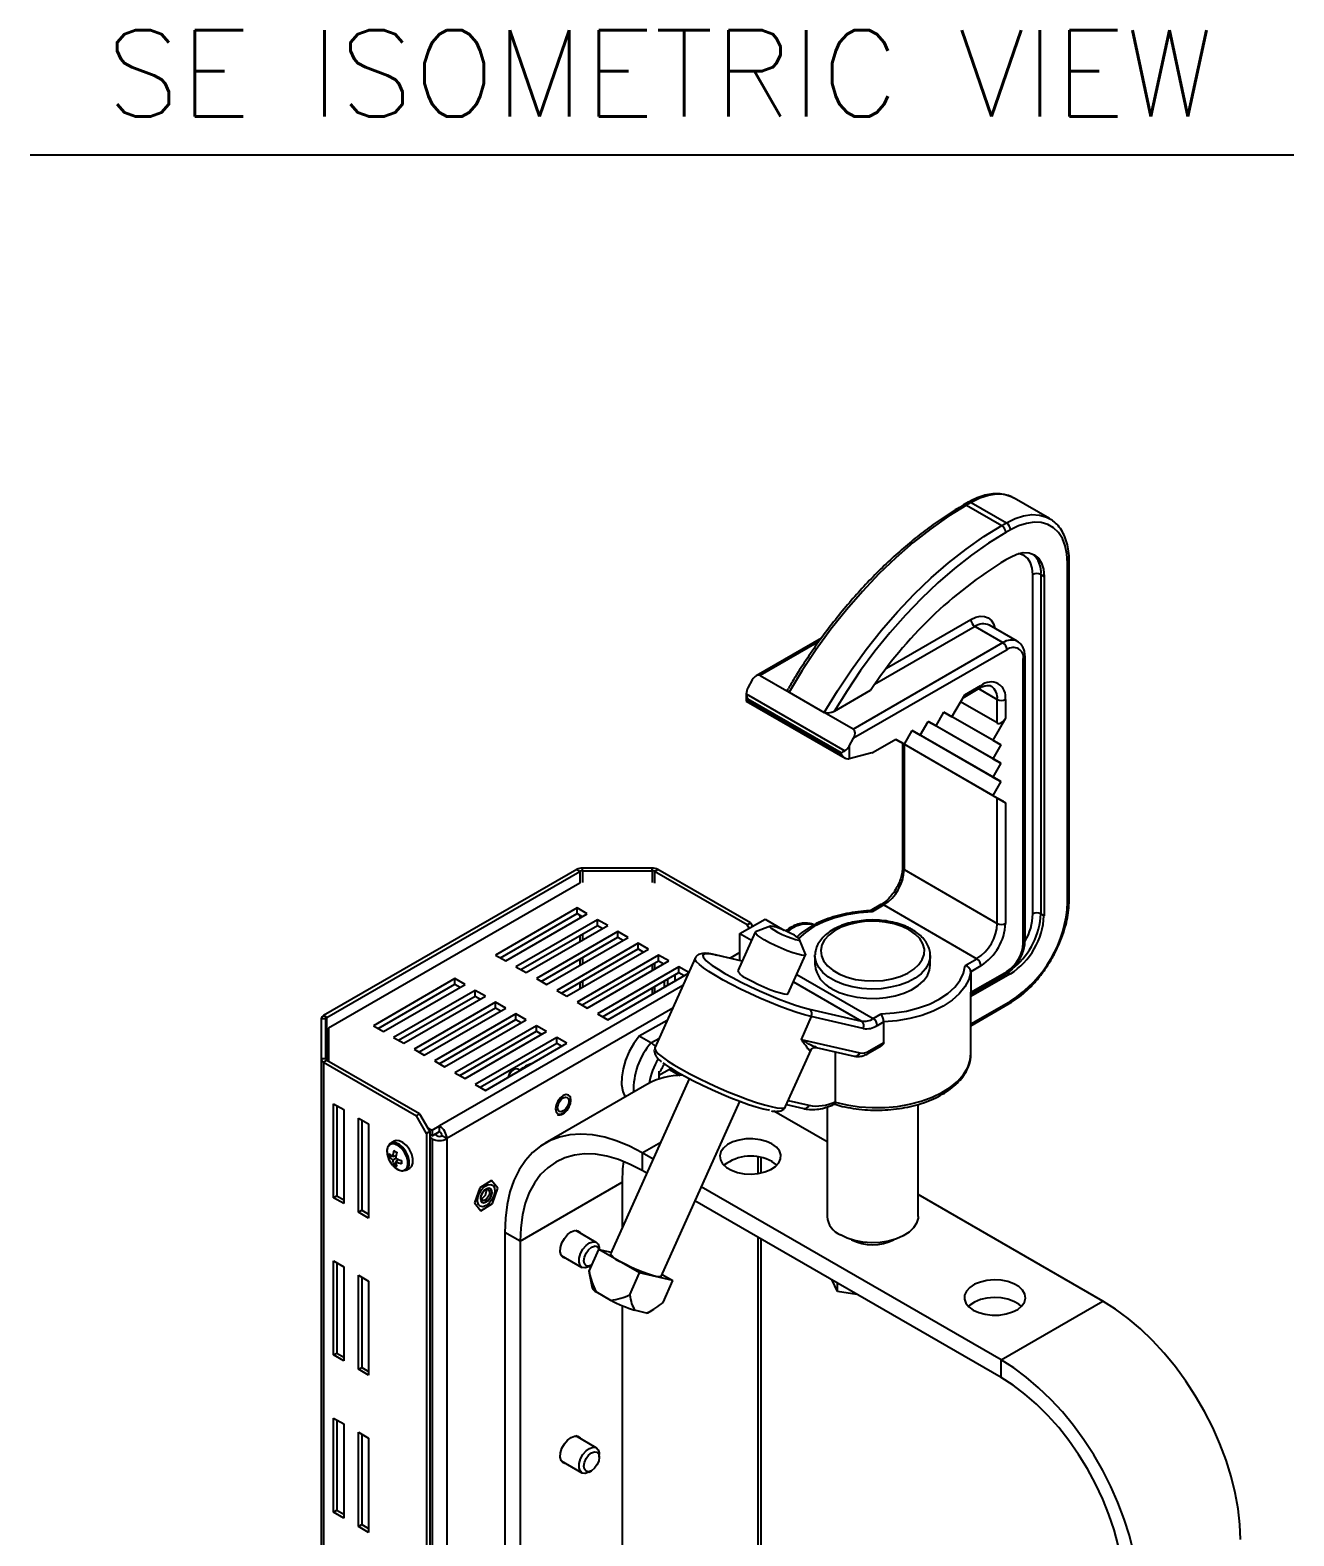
# Model space of a CAD drawing. Extents: x 7 to 135, y 3 to 97.
# Drawn here: x 91.17 to 102.13, y 82.72 to 95.78 of the extents above; entities that cross this region are included whole.
import ezdxf
from ezdxf.enums import TextEntityAlignment as Align

# ---------------------------------------------------------------- set-up
doc = ezdxf.new("R2010")
doc.units = 0
doc.header["$MEASUREMENT"] = 0
doc.layers.add('OBJECT', color=7, linetype='CONTINUOUS')
doc.styles.get("Standard").update_dxf_attribs({"font": 'SIMPLEX'})

msp = doc.modelspace()

# ---------------------------------------------------------------- linework, layer by layer
at = {"layer": 'OBJECT', "color": 1}
msp.add_line((91.171, 94.7), (102.133, 94.7), dxfattribs=at)
at = {"layer": 'OBJECT'}
for p, q in [((100.014, 91.543), (99.708, 91.72)), ((99.308, 91.685), (99.268, 91.662)), ((99.333, 91.682), (99.293, 91.659)), ((99.293, 91.659), (99.599, 91.483)), ((99.333, 91.682), (99.639, 91.506)), ((99.599, 91.483), (99.639, 91.506)), ((99.674, 91.445), (99.634, 91.422)), ((99.634, 91.187), (99.674, 91.21)), ((99.868, 88.113), (99.868, 91.057)), ((99.939, 91.057), (99.966, 91.041)), ((99.939, 91.057), (99.939, 88.113)), ((100.169, 88.215), (100.169, 91.159)), ((100.184, 88.236), (100.184, 91.179)), ((99.966, 91.041), (99.966, 88.098)), ((98.6, 90.246), (99.331, 90.668)), ((99.367, 90.607), (98.495, 90.103)), ((99.367, 90.607), (99.609, 90.467)), ((99.734, 90.479), (99.492, 90.619)), ((98.035, 90.507), (97.469, 90.18)), ((98.014, 90.478), (97.503, 90.183)), ((98.311, 89.717), (99.609, 90.467)), ((99.645, 90.405), (98.313, 89.637)), ((99.786, 87.86), (99.786, 90.324)), ((99.801, 87.881), (99.801, 90.344)), ((97.435, 90.144), (97.397, 90.076)), ((97.503, 90.183), (97.754, 90.038)), ((97.383, 90.025), (97.383, 89.96)), ((97.383, 90.023), (98.239, 89.529)), ((97.754, 90.038), (98.06, 89.862)), ((98.459, 90.052), (98.146, 89.871)), ((99.167, 89.824), (99.278, 90.015)), ((99.263, 89.989), (99.409, 90.074)), ((99.278, 90.015), (99.419, 90.096)), ((99.398, 90.068), (99.56, 89.974)), ((97.383, 89.96), (98.24, 89.465)), ((98.205, 89.51), (97.397, 89.976)), ((97.397, 89.976), (97.397, 89.969)), ((97.397, 89.969), (98.205, 89.503)), ((99.56, 89.77), (99.242, 89.953)), ((99.56, 89.77), (99.56, 89.974)), ((99.631, 89.974), (99.631, 89.811)), ((98.311, 89.717), (98.06, 89.862)), ((98.892, 89.665), (98.96, 89.784)), ((98.96, 89.784), (99.029, 89.744)), ((99.029, 89.744), (98.96, 89.784)), ((99.521, 89.46), (98.96, 89.784)), ((99.59, 89.421), (98.96, 89.784)), ((99.029, 89.744), (99.098, 89.864)), ((99.098, 89.864), (99.167, 89.824)), ((99.167, 89.824), (99.098, 89.864)), ((99.521, 89.62), (99.098, 89.863)), ((99.59, 89.58), (99.098, 89.863)), ((99.631, 89.811), (99.521, 89.62)), ((98.276, 89.569), (98.313, 89.637)), ((98.679, 89.628), (98.483, 89.515)), ((98.679, 89.628), (98.754, 89.585)), ((98.754, 89.585), (98.679, 89.628)), ((99.521, 89.142), (98.679, 89.628)), ((98.738, 89.594), (98.679, 89.628)), ((98.754, 89.585), (98.823, 89.704)), ((98.823, 89.704), (98.892, 89.665)), ((98.892, 89.665), (98.823, 89.704)), ((99.521, 89.301), (98.823, 89.704)), ((99.59, 89.261), (98.823, 89.704)), ((99.521, 89.62), (99.59, 89.58)), ((98.205, 89.503), (98.205, 89.51)), ((98.276, 89.569), (98.276, 89.46)), ((98.473, 89.511), (98.276, 89.46)), ((98.738, 89.594), (98.738, 88.518)), ((99.56, 89.119), (98.753, 89.585)), ((98.753, 89.585), (98.753, 88.498)), ((99.59, 89.58), (99.521, 89.46)), ((99.521, 89.46), (99.59, 89.421)), ((99.59, 89.421), (99.521, 89.301)), ((99.521, 89.301), (99.59, 89.261)), ((99.59, 89.261), (99.521, 89.142)), ((99.521, 89.142), (99.631, 89.078)), ((99.56, 88.031), (99.56, 89.119)), ((99.631, 89.078), (99.631, 88.031)), ((95.912, 88.5), (93.716, 87.232)), ((93.744, 87.216), (95.94, 88.483)), ((95.94, 88.483), (95.912, 88.5)), ((95.94, 88.483), (95.94, 88.381)), ((95.961, 88.488), (95.961, 88.511)), ((96.566, 88.511), (95.961, 88.511)), ((95.961, 88.488), (96.566, 88.488)), ((95.961, 88.488), (95.961, 88.386)), ((96.566, 88.488), (96.566, 88.511)), ((96.566, 88.488), (96.566, 88.386)), ((96.587, 88.483), (96.615, 88.5)), ((97.391, 88.019), (96.587, 88.483)), ((96.587, 88.483), (96.587, 88.381)), ((97.42, 88.035), (96.615, 88.5)), ((98.753, 88.498), (99.56, 88.031)), ((95.94, 88.381), (93.76, 87.123)), ((98.551, 88.194), (98.458, 88.14)), ((98.576, 88.191), (98.474, 88.132)), ((98.576, 88.191), (99.384, 87.725)), ((95.915, 88.165), (95.208, 87.757)), ((95.251, 87.732), (95.915, 88.116)), ((95.297, 87.706), (96.004, 88.114)), ((96.092, 88.063), (95.385, 87.655)), ((96.004, 88.114), (95.915, 88.165)), ((95.915, 88.116), (95.915, 88.165)), ((95.915, 88.116), (95.961, 88.089)), ((95.94, 88.102), (95.94, 88.077)), ((96.181, 88.012), (96.092, 88.063)), ((96.092, 88.014), (96.092, 88.063)), ((97.328, 87.943), (97.546, 88.068)), ((97.546, 88.068), (97.708, 87.974)), ((99.939, 88.113), (99.966, 88.098)), ((95.427, 87.63), (96.092, 88.014)), ((95.473, 87.604), (96.181, 88.012)), ((96.269, 87.961), (95.562, 87.553)), ((95.94, 87.926), (95.94, 87.873)), ((95.961, 87.938), (95.961, 87.885)), ((96.092, 88.014), (96.138, 87.987)), ((96.357, 87.91), (96.269, 87.961)), ((96.269, 87.912), (96.269, 87.961)), ((97.459, 87.955), (97.309, 87.62)), ((97.328, 87.709), (97.328, 87.943)), ((97.328, 87.943), (97.428, 87.885)), ((97.391, 88.019), (97.42, 88.035)), ((97.409, 87.989), (97.391, 88.019)), ((97.42, 88.035), (97.437, 88.005)), ((97.593, 88.006), (97.463, 87.958)), ((97.707, 87.974), (97.708, 87.974)), ((97.708, 87.974), (97.708, 87.973)), ((95.604, 87.528), (96.269, 87.912)), ((95.65, 87.501), (96.357, 87.91)), ((96.446, 87.859), (95.739, 87.45)), ((95.781, 87.426), (96.446, 87.81)), ((95.827, 87.399), (96.534, 87.808)), ((96.269, 87.912), (96.315, 87.885)), ((96.534, 87.808), (96.446, 87.859)), ((96.446, 87.81), (96.446, 87.859)), ((96.446, 87.81), (96.492, 87.783)), ((97.897, 87.764), (97.846, 87.893)), ((95.208, 87.757), (95.297, 87.706)), ((96.622, 87.757), (95.915, 87.348)), ((95.94, 87.722), (95.94, 87.669)), ((95.958, 87.324), (96.622, 87.708)), ((95.961, 87.734), (95.961, 87.681)), ((96.004, 87.297), (96.711, 87.706)), ((96.566, 87.675), (96.566, 87.622)), ((96.587, 87.687), (96.587, 87.634)), ((96.941, 87.731), (96.591, 86.951)), ((96.711, 87.706), (96.622, 87.757)), ((96.622, 87.708), (96.622, 87.757)), ((96.622, 87.708), (96.668, 87.681)), ((97.347, 87.704), (97.115, 87.758)), ((97.346, 87.703), (97.124, 87.755)), ((97.328, 87.778), (97.242, 87.729)), ((97.747, 87.423), (97.897, 87.758)), ((97.979, 87.751), (97.979, 87.759)), ((97.979, 87.751), (97.979, 87.669)), ((98.979, 87.669), (98.979, 87.751)), ((99.281, 87.666), (99.384, 87.725)), ((99.419, 87.664), (99.33, 87.612)), ((94.855, 87.553), (94.148, 87.144)), ((94.943, 87.501), (94.855, 87.553)), ((94.855, 87.504), (94.855, 87.553)), ((95.385, 87.655), (95.473, 87.604)), ((95.562, 87.553), (95.65, 87.501)), ((95.961, 87.53), (95.961, 87.477)), ((96.799, 87.655), (96.092, 87.246)), ((96.135, 87.222), (96.799, 87.606)), ((96.181, 87.195), (96.882, 87.601)), ((96.674, 87.48), (96.674, 87.533)), ((96.702, 87.496), (96.702, 87.549)), ((96.762, 87.584), (96.762, 87.531)), ((96.885, 87.605), (96.799, 87.655)), ((96.799, 87.606), (96.799, 87.655)), ((96.799, 87.606), (96.845, 87.579)), ((97.821, 87.588), (98.484, 87.206)), ((99.33, 87.434), (99.645, 87.615)), ((99.33, 87.612), (99.33, 87.434)), ((99.331, 87.418), (99.634, 87.592)), ((99.674, 87.593), (99.332, 87.396)), ((99.654, 87.605), (99.674, 87.593)), ((94.19, 87.12), (94.855, 87.504)), ((94.236, 87.093), (94.943, 87.501)), ((95.031, 87.45), (94.324, 87.042)), ((94.367, 87.018), (95.031, 87.401)), ((94.413, 86.991), (95.12, 87.399)), ((96.834, 87.493), (94.722, 86.274)), ((94.855, 87.504), (94.901, 87.477)), ((95.12, 87.399), (95.031, 87.45)), ((95.031, 87.401), (95.031, 87.45)), ((95.031, 87.401), (95.077, 87.375)), ((95.739, 87.45), (95.827, 87.399)), ((95.94, 87.518), (95.94, 87.465)), ((96.566, 87.471), (96.566, 87.418)), ((96.587, 87.483), (96.587, 87.43)), ((97.792, 87.525), (98.382, 87.184)), ((99.332, 86.905), (99.332, 87.418)), ((95.208, 87.348), (94.501, 86.94)), ((94.544, 86.916), (95.208, 87.299)), ((94.59, 86.889), (95.297, 87.297)), ((96.745, 87.295), (94.786, 86.164)), ((95.297, 87.297), (95.208, 87.348)), ((95.208, 87.299), (95.208, 87.348)), ((95.208, 87.299), (95.254, 87.273)), ((95.915, 87.348), (96.004, 87.297)), ((95.961, 87.326), (95.961, 87.322)), ((97.931, 87.288), (98.382, 87.184)), ((99.332, 87.161), (99.674, 87.358)), ((99.332, 87.144), (99.664, 87.335)), ((93.736, 87.203), (93.696, 87.203)), ((93.696, 87.203), (93.696, 86.855)), ((93.744, 87.216), (93.716, 87.232)), ((93.736, 86.855), (93.736, 87.203)), ((93.744, 86.842), (93.744, 87.216)), ((94.148, 87.144), (94.236, 87.093)), ((95.385, 87.246), (94.678, 86.838)), ((94.72, 86.814), (95.385, 87.197)), ((94.766, 86.787), (95.473, 87.195)), ((95.562, 87.144), (94.855, 86.736)), ((95.473, 87.195), (95.385, 87.246)), ((95.385, 87.197), (95.385, 87.246)), ((95.385, 87.197), (95.431, 87.171)), ((95.65, 87.093), (95.562, 87.144)), ((95.562, 87.095), (95.562, 87.144)), ((96.092, 87.246), (96.181, 87.195)), ((96.698, 87.19), (96.455, 87.054)), ((97.947, 87.223), (97.858, 87.025)), ((98.398, 87.119), (97.947, 87.223)), ((98.484, 87.206), (98.553, 87.246)), ((98.575, 87.177), (98.519, 87.144)), ((98.575, 86.998), (98.575, 87.177)), ((93.76, 87.123), (93.76, 86.833)), ((94.324, 87.042), (94.413, 86.991)), ((94.897, 86.712), (95.562, 87.095)), ((94.943, 86.685), (95.65, 87.093)), ((95.739, 87.042), (95.031, 86.634)), ((95.562, 87.095), (95.608, 87.069)), ((95.827, 86.991), (95.739, 87.042)), ((95.739, 86.993), (95.739, 87.042)), ((96.556, 86.995), (96.455, 87.054)), ((96.556, 86.995), (96.629, 87.036)), ((97.858, 87.025), (98.367, 86.907)), ((94.501, 86.94), (94.59, 86.889)), ((95.074, 86.61), (95.739, 86.993)), ((95.12, 86.583), (95.827, 86.991)), ((95.739, 86.993), (95.785, 86.967)), ((97.723, 86.442), (97.945, 86.934)), ((97.954, 86.946), (97.955, 86.948)), ((97.989, 86.956), (98.32, 86.879)), ((98.154, 86.918), (98.154, 86.484)), ((98.438, 86.902), (98.553, 86.968)), ((98.448, 86.925), (98.575, 86.998)), ((93.696, 86.855), (93.696, 81.322)), ((93.736, 86.855), (93.696, 86.855)), ((93.744, 86.842), (93.716, 86.826)), ((93.716, 86.826), (93.716, 81.294)), ((93.716, 86.826), (94.521, 86.362)), ((94.549, 86.378), (93.744, 86.842)), ((94.678, 86.838), (94.766, 86.787)), ((95.367, 86.765), (95.354, 86.757)), ((95.419, 86.758), (95.401, 86.768)), ((96.716, 86.765), (96.623, 86.713)), ((96.624, 86.75), (96.623, 86.68)), ((96.716, 86.765), (96.806, 86.713)), ((94.855, 86.736), (94.943, 86.685)), ((95.031, 86.634), (95.12, 86.583)), ((96.521, 86.634), (95.637, 86.124)), ((96.888, 86.682), (96.206, 85.165)), ((96.644, 84.969), (97.326, 86.486)), ((97.747, 86.495), (97.927, 86.453)), ((98.154, 86.484), (98.153, 86.48)), ((93.803, 86.467), (93.891, 86.416)), ((93.803, 85.651), (93.803, 86.467)), ((93.831, 86.451), (93.831, 85.667)), ((93.891, 86.416), (93.891, 85.6)), ((94.521, 86.362), (94.549, 86.378)), ((94.609, 86.209), (94.521, 86.362)), ((94.549, 86.378), (94.637, 86.225)), ((98.084, 86.136), (97.622, 86.402)), ((97.731, 86.459), (97.881, 86.425)), ((98.084, 86.439), (98.084, 85.489)), ((98.874, 85.489), (98.874, 86.462)), ((94.019, 86.343), (94.107, 86.292)), ((94.019, 85.526), (94.019, 86.343)), ((94.047, 86.326), (94.047, 85.543)), ((94.107, 86.292), (94.107, 85.475)), ((94.637, 86.225), (94.609, 86.209)), ((94.616, 86.262), (94.658, 86.237)), ((94.637, 86.225), (94.637, 80.897)), ((94.658, 86.237), (94.722, 86.274)), ((94.658, 86.237), (94.658, 86.188)), ((94.658, 86.188), (94.722, 86.225)), ((94.722, 86.225), (94.722, 86.274)), ((94.329, 86.142), (94.299, 86.124)), ((94.609, 86.209), (94.609, 80.881)), ((94.658, 86.188), (94.637, 86.2)), ((94.637, 86.176), (94.658, 86.164)), ((94.658, 86.164), (94.658, 80.983)), ((94.701, 86.188), (94.68, 86.2)), ((94.786, 86.164), (94.743, 86.188)), ((94.786, 86.164), (94.786, 80.983)), ((96.481, 86.04), (96.641, 86.132)), ((94.284, 86.008), (94.312, 86.011)), ((94.316, 86.008), (94.345, 86.019)), ((94.342, 85.993), (94.316, 85.978)), ((94.331, 86.014), (94.345, 86.015)), ((94.342, 85.963), (94.366, 85.983)), ((94.354, 85.973), (94.362, 85.984)), ((96.481, 86.04), (96.481, 85.887)), ((96.575, 85.986), (96.481, 86.04)), ((97.487, 85.862), (97.487, 86.004)), ((97.513, 85.867), (97.513, 85.999)), ((94.326, 85.936), (94.343, 85.958)), ((94.434, 85.89), (94.464, 85.908)), ((96.52, 85.864), (96.481, 85.887)), ((95.072, 85.738), (95.024, 85.606)), ((95.174, 85.802), (95.072, 85.738)), ((95.161, 85.73), (95.161, 85.73)), ((95.228, 85.734), (95.174, 85.802)), ((95.181, 85.602), (95.228, 85.734)), ((95.421, 85.274), (96.305, 85.785)), ((96.305, 85.785), (96.305, 85.384)), ((99.593, 84.244), (96.993, 85.745)), ((93.803, 85.651), (93.831, 85.667)), ((93.891, 85.6), (93.803, 85.651)), ((93.831, 85.667), (93.891, 85.632)), ((95.024, 85.606), (95.079, 85.538)), ((95.079, 85.538), (95.181, 85.602)), ((95.092, 85.61), (95.092, 85.61)), ((99.593, 84.091), (96.938, 85.623)), ((100.477, 84.755), (98.874, 85.68)), ((94.019, 85.526), (94.047, 85.543)), ((94.107, 85.475), (94.019, 85.526)), ((94.047, 85.543), (94.107, 85.508)), ((95.421, 85.274), (95.288, 85.351)), ((95.288, 85.351), (95.288, 80.414)), ((96.082, 85.264), (95.903, 85.367)), ((97.487, 82.542), (97.487, 85.306)), ((95.421, 85.274), (95.421, 80.354)), ((96.019, 85.013), (96.104, 85.203)), ((96.457, 84.999), (96.104, 85.203)), ((96.104, 85.203), (96.212, 85.178)), ((96.108, 85.202), (96.108, 85.206)), ((97.513, 82.579), (97.513, 85.291)), ((93.803, 85.104), (93.891, 85.053)), ((93.803, 84.287), (93.803, 85.104)), ((93.831, 85.087), (93.831, 84.303)), ((93.891, 85.053), (93.891, 84.236)), ((95.778, 85.151), (95.957, 85.047)), ((96.02, 85.053), (96.041, 85.065)), ((94.019, 84.163), (94.019, 84.979)), ((94.019, 84.979), (94.107, 84.928)), ((94.047, 84.963), (94.047, 84.179)), ((94.107, 84.928), (94.107, 84.112)), ((96.026, 84.981), (96.019, 85.013)), ((96.024, 84.984), (96.047, 84.869)), ((96.372, 84.809), (96.457, 84.999)), ((96.747, 84.932), (96.457, 84.999)), ((96.652, 84.986), (96.747, 84.932)), ((96.662, 84.742), (96.747, 84.932)), ((98.173, 84.839), (98.127, 84.937)), ((96.208, 84.761), (96.081, 84.835)), ((98.173, 84.839), (98.173, 84.91)), ((98.343, 84.812), (98.173, 84.839)), ((96.305, 84.717), (96.305, 80.119)), ((96.518, 84.65), (96.414, 84.675)), ((96.529, 84.653), (96.563, 84.673)), ((99.593, 84.244), (100.477, 84.755)), ((93.803, 84.287), (93.831, 84.303)), ((93.891, 84.236), (93.803, 84.287)), ((93.831, 84.303), (93.891, 84.269)), ((94.019, 84.163), (94.047, 84.179)), ((94.107, 84.112), (94.019, 84.163)), ((94.047, 84.179), (94.107, 84.144)), ((99.593, 84.091), (99.593, 84.244)), ((93.803, 83.74), (93.891, 83.689)), ((93.803, 82.923), (93.803, 83.74)), ((93.831, 83.724), (93.831, 82.94)), ((93.891, 83.689), (93.891, 82.872)), ((94.019, 83.616), (94.107, 83.564)), ((94.019, 82.799), (94.019, 83.616)), ((94.047, 83.599), (94.047, 82.815)), ((94.107, 83.564), (94.107, 82.748)), ((96.082, 83.481), (95.903, 83.585)), ((95.778, 83.368), (95.957, 83.265)), ((96.108, 83.4), (96.108, 83.424)), ((96.02, 83.271), (96.041, 83.283)), ((93.803, 82.923), (93.831, 82.94)), ((93.891, 82.872), (93.803, 82.923)), ((93.831, 82.94), (93.891, 82.905)), ((94.019, 82.799), (94.047, 82.815)), ((94.107, 82.748), (94.019, 82.799)), ((94.047, 82.815), (94.107, 82.781))]:
    msp.add_line(p, q, dxfattribs=at)
at = {"layer": 'OBJECT', "flags": 128}
for points in [[(99.708, 91.72), (99.681, 91.733), (99.62, 91.751), (99.554, 91.754), (99.483, 91.744), (99.409, 91.72), (99.333, 91.682)], [(99.293, 91.659), (99.138, 91.563), (98.984, 91.455), (98.831, 91.335), (98.681, 91.204), (98.533, 91.063), (98.39, 90.912), (98.251, 90.752), (98.117, 90.583), (97.989, 90.408), (97.868, 90.226), (97.754, 90.038)], [(99.639, 91.506), (99.714, 91.543), (99.788, 91.568), (99.859, 91.578), (99.926, 91.574), (99.986, 91.557), (100.017, 91.542)], [(98.06, 89.862), (98.174, 90.049), (98.295, 90.231), (98.423, 90.407), (98.556, 90.575), (98.695, 90.735), (98.839, 90.887), (98.986, 91.028), (99.137, 91.159), (99.289, 91.279), (99.444, 91.387), (99.599, 91.483)], [(100.169, 91.159), (100.164, 91.237), (100.149, 91.308), (100.125, 91.371), (100.091, 91.423), (100.048, 91.464), (99.998, 91.492), (99.942, 91.509), (99.88, 91.512), (99.814, 91.502), (99.745, 91.48), (99.674, 91.445)], [(99.634, 91.422), (99.485, 91.33), (99.336, 91.226), (99.189, 91.111), (99.044, 90.986), (98.902, 90.85), (98.763, 90.706), (98.629, 90.553), (98.499, 90.392), (98.375, 90.224), (98.257, 90.05), (98.146, 89.871)], [(99.674, 91.21), (99.731, 91.236), (99.786, 91.248), (99.836, 91.246), (99.88, 91.23), (99.917, 91.2), (99.943, 91.157), (99.96, 91.104), (99.966, 91.041)], [(99.868, 91.057), (99.863, 91.112), (99.849, 91.159), (99.825, 91.196), (99.793, 91.223), (99.754, 91.237), (99.74, 91.239)], [(99.331, 90.668), (99.373, 90.687), (99.413, 90.696), (99.449, 90.695), (99.481, 90.683), (99.508, 90.661), (99.527, 90.63), (99.539, 90.592)], [(98.474, 88.132), (98.362, 88.124), (98.253, 88.107), (98.15, 88.08), (98.055, 88.045), (97.969, 88.003), (97.896, 87.953), (97.839, 87.902)], [(98.797, 87.975), (98.735, 88.005), (98.665, 88.028), (98.589, 88.043), (98.509, 88.051), (98.429, 88.05), (98.35, 88.04), (98.275, 88.023), (98.206, 87.998), (98.147, 87.967), (98.098, 87.93), (98.061, 87.888), (98.038, 87.844), (98.029, 87.797), (98.034, 87.751), (98.054, 87.706), (98.088, 87.663), (98.134, 87.625), (98.191, 87.592), (98.257, 87.566), (98.33, 87.546), (98.409, 87.535), (98.489, 87.532), (98.569, 87.537), (98.646, 87.55), (98.718, 87.572), (98.783, 87.6), (98.837, 87.634), (98.88, 87.674), (98.91, 87.717), (98.926, 87.762), (98.928, 87.809), (98.915, 87.855), (98.889, 87.899), (98.849, 87.939), (98.797, 87.975)], [(97.897, 87.764), (97.897, 87.758), (97.886, 87.753), (97.863, 87.755), (97.83, 87.763), (97.788, 87.776), (97.739, 87.794), (97.687, 87.816), (97.634, 87.839), (97.584, 87.864), (97.539, 87.889), (97.503, 87.911), (97.476, 87.93), (97.462, 87.946), (97.46, 87.955), (97.463, 87.958)], [(97.8, 87.928), (97.763, 87.948), (97.722, 87.967), (97.68, 87.984), (97.643, 87.998), (97.613, 88.005), (97.595, 88.007), (97.591, 88.002), (97.6, 87.99), (97.622, 87.975), (97.655, 87.956), (97.695, 87.936), (97.737, 87.917), (97.777, 87.902), (97.811, 87.891), (97.835, 87.887), (97.846, 87.889), (97.844, 87.897), (97.828, 87.91), (97.8, 87.928)], [(97.947, 87.223), (97.888, 87.238), (97.821, 87.259), (97.747, 87.284), (97.668, 87.314), (97.585, 87.347), (97.5, 87.383), (97.415, 87.422), (97.333, 87.461), (97.254, 87.501), (97.182, 87.54), (97.116, 87.578), (97.059, 87.614), (97.012, 87.646), (96.976, 87.675), (96.952, 87.699), (96.941, 87.719), (96.941, 87.731)], [(97.124, 87.755), (97.077, 87.764), (97.042, 87.767), (97.018, 87.764), (97.007, 87.755), (97.008, 87.74), (97.023, 87.72), (97.033, 87.71)], [(97.033, 87.71), (97.05, 87.695), (97.088, 87.666), (97.138, 87.633), (97.197, 87.598), (97.264, 87.561), (97.338, 87.522), (97.416, 87.484), (97.497, 87.446), (97.579, 87.411), (97.66, 87.378), (97.737, 87.349), (97.809, 87.323), (97.875, 87.303), (97.931, 87.288)], [(97.115, 87.758), (97.117, 87.758), (97.124, 87.755)], [(98.979, 87.752), (98.978, 87.732), (98.965, 87.684), (98.939, 87.637), (98.899, 87.594), (98.847, 87.555), (98.785, 87.522), (98.713, 87.496), (98.635, 87.477), (98.553, 87.465), (98.468, 87.462), (98.384, 87.467), (98.302, 87.481), (98.226, 87.502), (98.157, 87.53), (98.097, 87.565), (98.048, 87.605), (98.011, 87.649), (97.988, 87.696), (97.979, 87.745), (97.979, 87.751)], [(98.125, 87.465), (98.19, 87.433), (98.263, 87.409), (98.343, 87.391), (98.426, 87.382), (98.511, 87.381), (98.595, 87.388), (98.675, 87.404), (98.75, 87.427), (98.817, 87.456), (98.875, 87.493), (98.921, 87.534), (98.954, 87.579), (98.973, 87.626), (98.979, 87.669)], [(98.553, 87.246), (98.665, 87.254), (98.773, 87.271), (98.876, 87.298), (98.972, 87.332), (99.057, 87.375), (99.131, 87.424), (99.191, 87.479), (99.237, 87.539), (99.267, 87.601), (99.281, 87.666)], [(97.389, 87.554), (97.433, 87.529), (97.483, 87.504), (97.536, 87.481), (97.588, 87.459), (97.637, 87.441), (97.679, 87.428), (97.713, 87.42), (97.736, 87.418), (97.746, 87.423), (97.747, 87.423)], [(99.33, 87.612), (99.313, 87.546), (99.28, 87.482), (99.231, 87.421), (99.169, 87.364), (99.092, 87.314), (99.005, 87.27), (98.907, 87.233), (98.801, 87.205), (98.69, 87.186), (98.575, 87.177)], [(96.455, 87.054), (96.407, 86.989), (96.367, 86.919), (96.336, 86.845), (96.314, 86.771), (96.302, 86.7), (96.301, 86.633), (96.311, 86.574), (96.331, 86.524)], [(96.591, 86.951), (96.589, 86.943), (96.598, 86.925), (96.619, 86.901), (96.653, 86.873), (96.699, 86.84), (96.755, 86.804), (96.821, 86.766), (96.894, 86.726), (96.974, 86.685), (97.058, 86.645), (97.144, 86.605), (97.231, 86.568), (97.316, 86.534), (97.397, 86.504), (97.472, 86.478), (97.541, 86.457), (97.6, 86.442), (97.649, 86.432), (97.686, 86.429), (97.711, 86.432), (97.723, 86.442), (97.723, 86.442)], [(97.945, 86.934), (97.944, 86.934), (97.941, 86.929)], [(98.153, 86.48), (98.256, 86.456), (98.363, 86.44), (98.474, 86.433), (98.584, 86.434), (98.694, 86.444), (98.8, 86.462), (98.901, 86.489), (98.995, 86.523), (99.08, 86.564), (99.155, 86.611), (99.218, 86.664), (99.268, 86.721), (99.304, 86.781), (99.325, 86.844), (99.332, 86.905)], [(95.401, 86.768), (95.385, 86.771), (95.367, 86.765)], [(97.585, 86.409), (97.579, 86.41), (97.53, 86.42), (97.47, 86.437), (97.402, 86.458), (97.328, 86.485), (97.249, 86.515), (97.167, 86.549), (97.084, 86.586), (97.002, 86.624), (96.924, 86.663), (96.851, 86.702), (96.786, 86.739), (96.729, 86.774), (96.683, 86.806), (96.661, 86.823)], [(96.729, 86.774), (96.726, 86.772), (96.716, 86.765)], [(95.795, 86.538), (95.77, 86.517), (95.748, 86.488), (95.734, 86.455), (95.729, 86.422), (95.734, 86.396), (95.748, 86.379), (95.77, 86.375), (95.795, 86.384), (95.821, 86.405), (95.842, 86.434), (95.857, 86.467), (95.862, 86.499), (95.857, 86.526), (95.842, 86.542), (95.821, 86.546), (95.795, 86.538)], [(95.795, 86.537), (95.77, 86.517), (95.749, 86.488), (95.734, 86.455), (95.729, 86.422), (95.734, 86.396), (95.749, 86.379), (95.77, 86.375), (95.795, 86.384), (95.821, 86.405), (95.842, 86.434), (95.857, 86.467), (95.862, 86.499), (95.857, 86.525), (95.842, 86.542), (95.821, 86.546), (95.795, 86.537)], [(95.795, 86.537), (95.77, 86.517), (95.748, 86.488), (95.734, 86.455), (95.729, 86.422), (95.734, 86.396), (95.748, 86.379), (95.748, 86.379)], [(95.795, 86.404), (95.777, 86.397), (95.76, 86.4), (95.75, 86.412), (95.746, 86.432), (95.75, 86.456), (95.76, 86.481), (95.777, 86.503), (95.795, 86.518), (95.814, 86.524), (95.83, 86.521), (95.841, 86.509), (95.845, 86.489), (95.841, 86.465), (95.83, 86.441), (95.814, 86.419), (95.795, 86.404)], [(95.842, 86.542), (95.821, 86.546), (95.795, 86.537)], [(94.305, 85.946), (94.308, 85.943), (94.335, 85.913), (94.365, 85.893), (94.394, 85.885), (94.419, 85.889), (94.438, 85.906), (94.447, 85.933), (94.447, 85.968), (94.438, 86.006), (94.419, 86.044), (94.394, 86.077), (94.365, 86.102), (94.335, 86.117), (94.308, 86.119), (94.286, 86.108), (94.271, 86.086), (94.266, 86.055), (94.266, 86.055)], [(94.399, 85.885), (94.404, 85.884), (94.431, 85.889), (94.45, 85.906), (94.46, 85.935), (94.46, 85.971), (94.45, 86.011), (94.431, 86.051), (94.404, 86.086), (94.374, 86.112), (94.343, 86.127), (94.314, 86.129), (94.291, 86.118), (94.277, 86.097)], [(94.464, 85.908), (94.481, 85.924), (94.491, 85.952), (94.491, 85.989), (94.481, 86.029), (94.461, 86.069), (94.435, 86.104), (94.405, 86.13), (94.373, 86.145), (94.345, 86.147), (94.329, 86.142)], [(96.481, 86.04), (96.371, 86.098), (96.262, 86.143), (96.155, 86.176), (96.05, 86.196), (95.949, 86.203), (95.853, 86.197), (95.762, 86.177), (95.677, 86.145), (95.599, 86.1), (95.529, 86.043), (95.467, 85.973), (95.413, 85.893), (95.368, 85.802), (95.333, 85.702), (95.308, 85.593), (95.293, 85.475), (95.288, 85.351)], [(97.606, 86.118), (97.558, 86.14), (97.502, 86.155), (97.441, 86.162), (97.38, 86.161), (97.32, 86.152), (97.266, 86.135), (97.22, 86.112), (97.185, 86.082), (97.162, 86.049), (97.153, 86.014), (97.158, 85.979), (97.178, 85.945), (97.21, 85.915), (97.254, 85.89), (97.306, 85.871), (97.365, 85.86), (97.426, 85.857), (97.487, 85.862), (97.544, 85.875), (97.595, 85.895), (97.636, 85.922), (97.665, 85.953), (97.681, 85.988), (97.683, 86.023), (97.67, 86.058), (97.644, 86.09), (97.606, 86.118)], [(94.266, 86.055), (94.271, 86.018), (94.283, 85.985)], [(96.481, 85.887), (96.377, 85.941), (96.274, 85.983), (96.173, 86.012), (96.075, 86.028), (95.981, 86.031), (95.892, 86.021), (95.809, 85.997), (95.731, 85.961), (95.661, 85.912), (95.599, 85.852), (95.546, 85.779), (95.501, 85.696), (95.466, 85.604), (95.441, 85.502), (95.426, 85.391), (95.421, 85.274)], [(96.317, 85.967), (96.31, 85.902), (96.305, 85.785)], [(97.648, 85.933), (97.644, 85.937), (97.606, 85.965)], [(95.126, 85.583), (95.099, 85.573), (95.075, 85.577), (95.059, 85.592), (95.051, 85.619), (95.054, 85.652), (95.066, 85.688), (95.087, 85.721), (95.112, 85.748), (95.14, 85.764), (95.166, 85.767), (95.186, 85.757), (95.199, 85.736), (95.201, 85.705), (95.194, 85.67), (95.177, 85.635), (95.153, 85.605), (95.126, 85.583)], [(95.104, 85.607), (95.122, 85.612), (95.141, 85.625), (95.158, 85.645), (95.169, 85.669), (95.175, 85.693), (95.173, 85.714), (95.164, 85.728), (95.149, 85.733), (95.131, 85.729), (95.112, 85.716), (95.095, 85.695), (95.083, 85.671), (95.078, 85.647), (95.08, 85.626), (95.089, 85.612), (95.104, 85.607)], [(95.136, 85.723), (95.147, 85.719), (95.154, 85.708), (95.156, 85.692), (95.152, 85.674), (95.142, 85.655), (95.13, 85.64), (95.115, 85.629), (95.101, 85.626), (95.089, 85.63), (95.082, 85.641), (95.081, 85.657), (95.085, 85.676), (95.094, 85.694), (95.107, 85.71), (95.122, 85.72), (95.136, 85.723)], [(95.161, 85.73), (95.164, 85.728), (95.173, 85.714), (95.175, 85.693), (95.169, 85.669), (95.157, 85.645), (95.141, 85.625), (95.122, 85.612), (95.104, 85.607), (95.092, 85.61)], [(98.874, 85.489), (98.873, 85.473), (98.86, 85.43), (98.834, 85.389), (98.795, 85.352), (98.745, 85.32), (98.685, 85.294), (98.617, 85.275), (98.544, 85.264), (98.47, 85.261), (98.395, 85.266), (98.323, 85.279), (98.258, 85.3), (98.2, 85.328)], [(95.822, 85.125), (95.818, 85.125), (95.794, 85.133), (95.777, 85.153), (95.769, 85.183), (95.772, 85.22), (95.784, 85.26), (95.805, 85.298), (95.832, 85.331), (95.863, 85.354)], [(95.863, 85.354), (95.893, 85.366), (95.92, 85.365), (95.941, 85.351), (95.947, 85.342)], [(96.02, 85.053), (96.016, 85.051), (95.986, 85.042), (95.96, 85.046), (95.941, 85.063), (95.932, 85.092), (95.934, 85.128), (95.945, 85.167), (95.966, 85.205), (95.993, 85.237), (96.024, 85.26), (96.054, 85.269)], [(96.043, 85.067), (96.041, 85.065), (96.015, 85.057), (95.993, 85.061), (95.979, 85.078), (95.974, 85.104), (95.979, 85.137), (95.993, 85.171), (96.015, 85.2), (96.041, 85.221), (96.067, 85.23), (96.067, 85.23)], [(96.054, 85.269), (96.08, 85.265), (96.098, 85.248), (96.107, 85.219), (96.108, 85.206)], [(96.644, 84.969), (96.644, 84.968), (96.633, 84.964), (96.611, 84.966), (96.577, 84.974), (96.535, 84.987), (96.486, 85.005), (96.434, 85.026), (96.381, 85.05), (96.331, 85.075), (96.286, 85.099)], [(99.352, 84.677), (99.4, 84.655), (99.456, 84.64), (99.516, 84.632), (99.578, 84.633), (99.638, 84.643), (99.692, 84.66), (99.738, 84.683), (99.773, 84.712), (99.796, 84.745), (99.805, 84.781), (99.8, 84.816), (99.78, 84.85), (99.748, 84.88), (99.704, 84.905), (99.652, 84.924), (99.593, 84.935), (99.532, 84.938), (99.471, 84.933), (99.414, 84.92), (99.363, 84.9), (99.322, 84.873), (99.293, 84.842), (99.277, 84.807), (99.275, 84.772), (99.288, 84.737), (99.314, 84.705), (99.352, 84.677)], [(99.769, 84.708), (99.748, 84.727), (99.704, 84.752), (99.652, 84.771), (99.593, 84.782), (99.532, 84.785), (99.471, 84.78), (99.414, 84.767), (99.363, 84.746), (99.322, 84.72), (99.31, 84.708)], [(101.67, 82.687), (101.665, 82.817), (101.65, 82.952), (101.625, 83.091), (101.59, 83.232), (101.545, 83.374), (101.491, 83.516), (101.429, 83.657), (101.359, 83.796), (101.281, 83.931), (101.196, 84.061), (101.105, 84.185), (101.009, 84.303), (100.908, 84.413), (100.803, 84.513), (100.696, 84.604), (100.587, 84.685), (100.477, 84.755)], [(96.518, 84.65), (96.526, 84.652), (96.529, 84.653)], [(100.786, 82.177), (100.781, 82.307), (100.766, 82.442), (100.741, 82.58), (100.706, 82.721), (100.661, 82.863), (100.607, 83.006), (100.545, 83.147), (100.475, 83.285), (100.397, 83.42), (100.312, 83.551), (100.221, 83.675), (100.125, 83.793), (100.024, 83.902), (99.919, 84.003), (99.812, 84.094), (99.703, 84.175), (99.593, 84.244)], [(100.653, 82.254), (100.648, 82.377), (100.633, 82.504), (100.608, 82.636), (100.573, 82.769), (100.528, 82.903), (100.475, 83.037), (100.413, 83.17), (100.343, 83.299), (100.266, 83.424), (100.182, 83.544), (100.093, 83.657), (99.999, 83.763), (99.901, 83.86), (99.8, 83.948), (99.697, 84.025), (99.593, 84.091)], [(95.822, 83.343), (95.818, 83.343), (95.794, 83.351), (95.777, 83.371), (95.769, 83.401), (95.772, 83.438), (95.784, 83.478), (95.805, 83.516), (95.832, 83.548), (95.863, 83.572)], [(95.863, 83.572), (95.893, 83.584), (95.92, 83.582), (95.941, 83.568), (95.947, 83.559)], [(96.02, 83.271), (96.016, 83.269), (95.986, 83.259), (95.96, 83.263), (95.941, 83.281), (95.932, 83.309), (95.934, 83.345), (95.945, 83.385), (95.966, 83.423), (95.993, 83.455), (96.024, 83.477), (96.054, 83.487)], [(96.054, 83.487), (96.08, 83.483), (96.098, 83.465), (96.107, 83.437), (96.108, 83.424)], [(96.067, 83.447), (96.088, 83.443), (96.103, 83.426), (96.108, 83.4), (96.103, 83.367), (96.088, 83.333), (96.067, 83.304), (96.041, 83.283), (96.015, 83.274), (95.993, 83.278), (95.979, 83.295), (95.974, 83.322), (95.979, 83.355), (95.993, 83.388), (96.015, 83.418), (96.041, 83.439), (96.067, 83.447)]]:
    msp.add_lwpolyline(points, dxfattribs=at)
at = {"layer": 'OBJECT'}
for centre, radius, start, end in [((99.279, 91.639), 0.0252, 54.3838, 114.2913), ((99.319, 91.662), 0.0251, 54.3824, 114.3071), ((99.557, 91.418), 0.0768, 2.6055, 57.3945), ((99.598, 91.441), 0.0768, 2.6055, 57.3945), ((101.6, 87.975), 3.765, 121.4644, 146.5293), ((99.726, 91.076), 0.214, 354.8661, 48.902), ((99.903, 90.989), 0.0769, 62.6097, 117.3903), ((100.159, 91.182), 0.0251, 294.376, 354.2894), ((99.408, 90.671), 0.0768, 182.6055, 237.3945), ((99.44, 90.504), 0.126, 65.6929, 125.6176), ((99.683, 90.364), 0.126, 66.0993, 125.5821), ((99.568, 90.402), 0.0768, 2.6055, 57.3945), ((99.7, 90.338), 0.0873, 350.786, 129.2033), ((99.777, 90.346), 0.024, 292.7376, 355.9577), ((99.395, 90.094), 0.0246, 305.0133, 6.2988), ((99.502, 89.995), 0.131, 350.786, 129.2033), ((99.435, 89.986), 0.126, 354.3918, 54.1625), ((99.596, 90.042), 0.0769, 242.6097, 297.3903), ((98.463, 89.548), 0.038, 285.0622, 300.5434), ((95.959, 88.41), 0.101, 88.8559, 118.0402), ((95.96, 88.445), 0.0433, 88.8559, 118.0402), ((96.568, 88.41), 0.101, 61.9598, 91.1441), ((96.567, 88.445), 0.0433, 61.9598, 91.1441), ((98.369, 88.515), 0.384, 302.6055, 357.3945), ((98.763, 88.52), 0.0251, 185.6948, 245.6253), ((98.562, 88.172), 0.024, 52.7465, 115.9577), ((99.099, 88.262), 1.072, 302.4873, 357.5127), ((100.159, 88.238), 0.0251, 294.3747, 354.3052), ((99.333, 88.127), 0.633, 302.6055, 357.3945), ((99.293, 88.147), 0.646, 310.1677, 357.0362), ((99.352, 88.13), 0.517, 330.7362, 358.1148), ((99.903, 88.045), 0.0769, 62.6097, 117.3903), ((97.911, 87.778), 0.248, 77.494, 133.3686), ((99.177, 88.049), 0.384, 302.6055, 357.3945), ((99.171, 88.052), 0.461, 302.6055, 357.3945), ((99.596, 88.1), 0.0769, 242.6097, 297.3903), ((99.479, 87.874), 0.307, 302.6055, 357.3945), ((99.776, 87.883), 0.0251, 294.3747, 354.3052), ((98.23, 87.695), 0.252, 185.7958, 245.5244), ((99.342, 87.66), 0.0768, 2.6055, 57.3945), ((97.436, 87.692), 0.146, 209.5328, 251.2105), ((99.621, 87.612), 0.024, 304.0564, 7.2558), ((97.901, 87.247), 0.0515, 332.1986, 53.7026), ((99.649, 87.356), 0.0252, 305.7076, 5.6195), ((93.731, 87.2), 0.0352, 114.3747, 174.3052), ((93.751, 87.202), 0.0151, 114.3747, 174.3052), ((98.405, 87.325), 0.143, 260.7683, 303.3014), ((98.352, 87.143), 0.0515, 332.1986, 53.7026), ((98.425, 87.288), 0.171, 260.7683, 303.3014), ((98.442, 87.141), 0.0768, 2.6055, 57.3945), ((97.036, 86.583), 0.632, 139.2678, 181.516), ((97.985, 86.909), 0.0489, 129.6193, 155.837), ((98.326, 86.922), 0.0437, 262.6047, 339.9183), ((98.385, 87.02), 0.114, 260.7683, 303.3014), ((98.423, 86.922), 0.0252, 305.7069, 5.6196), ((93.731, 86.858), 0.0352, 185.6948, 245.6253), ((93.751, 86.856), 0.0151, 185.6948, 245.6253), ((95.396, 86.691), 0.0779, 122.7097, 175.6017), ((95.426, 86.673), 0.109, 123.0511, 166.5776), ((97.06, 86.569), 0.525, 146.8728, 171.6588), ((96.372, 86.942), 0.327, 320.4096, 336.9175), ((96.822, 86.103), 0.611, 89.1523, 119.4964), ((97.993, 86.81), 0.363, 259.4926, 296.1921), ((97.886, 86.468), 0.0437, 262.6047, 339.9183), ((94.648, 86.157), 0.138, 2.6055, 57.3945), ((94.697, 86.186), 0.0461, 2.6055, 57.3945), ((94.722, 86.286), 0.138, 242.6097, 297.3903), ((94.722, 86.229), 0.0461, 242.6097, 297.3903), ((94.484, 86.075), 0.221, 204.276, 215.7186), ((94.401, 86.138), 0.155, 221.0271, 236.7728), ((94.424, 86.022), 0.14, 174.2678, 185.7322), ((94.395, 86.094), 0.14, 217.9564, 235.8734), ((94.564, 85.988), 0.248, 163.105, 175.3395), ((94.456, 85.988), 0.14, 184.1294, 202.0448), ((95.045, 87.278), 1.414, 239.4362, 240.5692), ((94.655, 85.972), 0.313, 166.3344, 176.1645), ((94.48, 86.274), 0.313, 243.8382, 253.6675), ((94.497, 85.972), 0.155, 183.2302, 198.9748), ((94.449, 86.188), 0.248, 244.6633, 256.8972), ((95.805, 85.96), 1.413, 179.4331, 180.5669), ((97.422, 85.628), 0.384, 61.2966, 127.3656), ((94.408, 86.049), 0.14, 234.27, 245.7353), ((95.057, 85.71), 0.0721, 290.2826, 9.7228), ((98.274, 85.503), 0.19, 184.2513, 247.0688), ((96.07, 85.194), 0.0362, 13.142, 95.8112), ((98.479, 85.65), 0.407, 243.0151, 296.9849), ((96.333, 85.237), 0.146, 209.5328, 251.2105), ((96.118, 84.906), 0.0804, 207.0493, 242.3052), ((96.971, 86.284), 1.703, 243.3873, 250.9032)]:
    msp.add_arc(centre, radius, start, end, dxfattribs=at)
for centre, major_axis, ratio, start_param, end_param in [((97.47, 90.123), (0.0326, 0.0603), 0.595383, 6.266291, 7.837087), ((97.433, 90.056), (0.0348, 0.0642), 0.558702, 1.555919, 2.373106), ((97.433, 89.996), (-0.0354, 0.0612), 0.577335, 0.817147, 1.570756), ((97.433, 89.989), (0.05, 0.0289), 0.00007, 2.356154, 3.141633), ((99.596, 89.831), (0.0354, 0.0612), 0.577335, 3.141633, 4.71243), ((98.278, 89.657), (0.0326, 0.0603), 0.595383, 4.695495, 6.266291), ((98.24, 89.53), (0.05, 0.0289), 0.00007, 1.602545, 2.356154), ((98.24, 89.523), (-0.0354, 0.0612), 0.577335, 1.570756, 2.871515), ((98.24, 89.59), (0.0348, 0.0642), 0.558702, 3.880325, 4.697512), ((98.788, 89.565), (0.05, -0.0289), 0.00007, 2.356235, 3.141633), ((98.24, 89.481), (0.0498, -0.0096), 0.40502, 5.305495, 5.575531), ((99.596, 89.099), (0.05, -0.0289), 0.00007, 0.785439, 2.356235)]:
    msp.add_ellipse(centre, major_axis=major_axis, ratio=ratio, start_param=start_param, end_param=end_param, dxfattribs=at)
for points, knots in [([(99.705, 91.72), (99.698, 91.724), (99.675, 91.739), (99.629, 91.752), (99.569, 91.761), (99.504, 91.757), (99.436, 91.743), (99.371, 91.719), (99.328, 91.695), (99.308, 91.685)], [0, 0, 0, 0, 0.058518, 0.215685, 0.373147, 0.532784, 0.695403, 0.860601, 1, 1, 1, 1]), ([(99.268, 91.662), (99.244, 91.647), (99.173, 91.606), (99.056, 91.529), (98.917, 91.428), (98.781, 91.318), (98.646, 91.2), (98.514, 91.073), (98.386, 90.938), (98.261, 90.797), (98.14, 90.648), (98.023, 90.494), (97.912, 90.334), (97.82, 90.191), (97.767, 90.102), (97.748, 90.068)], [0, 0, 0, 0, 0.043507, 0.126065, 0.208615, 0.291148, 0.373662, 0.456156, 0.53863, 0.621088, 0.703531, 0.785963, 0.868385, 0.950801, 1, 1, 1, 1]), ([(100.184, 91.179), (100.184, 91.194), (100.183, 91.235), (100.174, 91.299), (100.155, 91.369), (100.127, 91.431), (100.089, 91.483), (100.052, 91.52), (100.025, 91.535), (100.016, 91.54)], [0, 0, 0, 0, 0.088908, 0.257267, 0.425673, 0.592943, 0.757765, 0.919209, 1, 1, 1, 1]), ([(99.801, 90.344), (99.8, 90.353), (99.8, 90.377), (99.791, 90.412), (99.772, 90.446), (99.752, 90.469), (99.737, 90.476), (99.733, 90.478)], [0, 0, 0, 0, 0.157817, 0.42263, 0.671882, 0.910618, 1, 1, 1, 1]), ([(97.754, 90.038), (97.751, 90.04), (97.746, 90.044), (97.743, 90.053), (97.743, 90.061), (97.747, 90.066), (97.748, 90.068)], [0, 0, 0, 0, 0.244481, 0.487819, 0.830942, 1, 1, 1, 1]), ([(99.409, 90.074), (99.415, 90.077), (99.433, 90.086), (99.46, 90.095), (99.486, 90.096), (99.501, 90.094), (99.507, 90.089), (99.508, 90.088)], [0, 0, 0, 0, 0.137344, 0.399134, 0.661422, 0.933845, 1, 1, 1, 1]), ([(98.146, 89.871), (98.137, 89.867), (98.123, 89.86), (98.099, 89.855), (98.081, 89.855), (98.068, 89.858), (98.062, 89.861), (98.06, 89.862)], [0, 0, 0, 0, 0.35028, 0.585229, 0.760499, 0.899707, 1, 1, 1, 1]), ([(98.738, 88.518), (98.738, 88.511), (98.738, 88.489), (98.731, 88.449), (98.715, 88.399), (98.692, 88.348), (98.663, 88.3), (98.629, 88.257), (98.593, 88.222), (98.566, 88.203), (98.553, 88.195), (98.551, 88.194)], [0, 0, 0, 0, 0.067196, 0.19703, 0.328083, 0.460159, 0.592762, 0.725247, 0.856828, 0.979681, 1, 1, 1, 1]), ([(99.664, 87.335), (99.676, 87.343), (99.712, 87.364), (99.77, 87.407), (99.837, 87.467), (99.901, 87.535), (99.96, 87.609), (100.013, 87.689), (100.061, 87.773), (100.102, 87.86), (100.135, 87.949), (100.161, 88.037), (100.177, 88.125), (100.183, 88.191), (100.184, 88.227), (100.184, 88.236)], [0, 0, 0, 0, 0.044818, 0.129353, 0.213789, 0.298089, 0.382269, 0.466368, 0.550437, 0.634533, 0.718694, 0.802982, 0.887454, 0.972156, 1, 1, 1, 1]), ([(98.461, 88.141), (98.449, 88.14), (98.404, 88.139), (98.326, 88.13), (98.229, 88.113), (98.137, 88.089), (98.049, 88.058), (97.969, 88.021), (97.897, 87.977), (97.848, 87.941), (97.827, 87.919), (97.822, 87.914)], [0, 0, 0, 0, 0.045696, 0.176697, 0.307863, 0.439212, 0.570818, 0.702739, 0.834993, 0.9675, 1, 1, 1, 1]), ([(98.822, 87.978), (98.812, 87.983), (98.781, 88), (98.725, 88.023), (98.653, 88.043), (98.577, 88.056), (98.498, 88.062), (98.419, 88.06), (98.341, 88.05), (98.267, 88.033), (98.198, 88.01), (98.135, 87.979), (98.08, 87.942), (98.036, 87.899), (98.003, 87.852), (97.984, 87.805), (97.981, 87.774), (97.98, 87.76)], [0, 0, 0, 0, 0.0373973, 0.1075507, 0.1775581, 0.2473896, 0.3170934, 0.3867622, 0.4564946, 0.5263783, 0.5965296, 0.6670495, 0.7379687, 0.8090385, 0.8794097, 0.9479364, 1, 1, 1, 1]), ([(98.461, 88.141), (98.463, 88.14), (98.467, 88.14), (98.472, 88.135), (98.474, 88.132), (98.474, 88.132)], [0, 0, 0, 0, 0.530266, 0.989367, 1, 1, 1, 1]), ([(97.968, 88.018), (97.965, 88.02), (97.949, 88.029), (97.914, 88.034), (97.867, 88.034), (97.818, 88.021), (97.769, 87.999), (97.738, 87.976), (97.724, 87.966)], [0, 0, 0, 0, 0.045, 0.232064, 0.420731, 0.616209, 0.819186, 1, 1, 1, 1]), ([(98.978, 87.752), (98.978, 87.757), (98.98, 87.778), (98.97, 87.815), (98.949, 87.863), (98.915, 87.906), (98.874, 87.945), (98.839, 87.967), (98.822, 87.978)], [0, 0, 0, 0, 0.050862, 0.238604, 0.426375, 0.618251, 0.81598, 1, 1, 1, 1]), ([(99.634, 87.592), (99.642, 87.597), (99.664, 87.611), (99.697, 87.64), (99.732, 87.683), (99.762, 87.731), (99.784, 87.782), (99.798, 87.833), (99.8, 87.865), (99.801, 87.881)], [0, 0, 0, 0, 0.084369, 0.238909, 0.392869, 0.546382, 0.700223, 0.855221, 1, 1, 1, 1]), ([(97.115, 87.758), (97.106, 87.76), (97.08, 87.766), (97.041, 87.772), (97.008, 87.772), (96.981, 87.767), (96.96, 87.756), (96.944, 87.742), (96.942, 87.731), (96.941, 87.729)], [0, 0, 0, 0, 0.1175381, 0.3517432, 0.5972383, 0.7369431, 0.8565769, 0.9708373, 1, 1, 1, 1]), ([(99.33, 87.612), (99.329, 87.617), (99.328, 87.626), (99.321, 87.64), (99.31, 87.652), (99.296, 87.661), (99.286, 87.665), (99.281, 87.666), (99.281, 87.666)], [0, 0, 0, 0, 0.197775, 0.395366, 0.598087, 0.812874, 0.995764, 1, 1, 1, 1]), ([(99.331, 87.418), (99.331, 87.418), (99.331, 87.417), (99.33, 87.42), (99.33, 87.425), (99.33, 87.431), (99.33, 87.434)], [0, 0, 0, 0, 0.09744, 0.481138, 0.77716, 1, 1, 1, 1]), ([(98.575, 87.177), (98.575, 87.181), (98.574, 87.191), (98.571, 87.207), (98.566, 87.222), (98.559, 87.236), (98.555, 87.243), (98.553, 87.245), (98.553, 87.246)], [0, 0, 0, 0, 0.197775, 0.395366, 0.598087, 0.812874, 0.995764, 1, 1, 1, 1]), ([(97.941, 86.929), (97.938, 86.928), (97.933, 86.927), (97.921, 86.939), (97.905, 86.962), (97.883, 86.992), (97.866, 87.015), (97.858, 87.025), (97.858, 87.025)], [0, 0, 0, 0, 0.172666, 0.350563, 0.584725, 0.823544, 0.997249, 1, 1, 1, 1]), ([(97.99, 86.958), (97.981, 86.96), (97.951, 86.967), (97.906, 86.996), (97.868, 87.018), (97.858, 87.025), (97.858, 87.025)], [0, 0, 0, 0, 0.25389, 0.796598, 0.996746, 1, 1, 1, 1]), ([(96.596, 86.963), (96.59, 86.968), (96.578, 86.982), (96.564, 86.991), (96.556, 86.995)], [0, 0, 0, 0, 0.431855, 1, 1, 1, 1]), ([(96.592, 86.95), (96.59, 86.946), (96.583, 86.934), (96.585, 86.912), (96.593, 86.891), (96.607, 86.87), (96.623, 86.852), (96.64, 86.838), (96.647, 86.833)], [0, 0, 0, 0, 0.075445, 0.227275, 0.380986, 0.569023, 0.840347, 1, 1, 1, 1]), ([(97.946, 86.933), (97.947, 86.937), (97.95, 86.943), (97.953, 86.946), (97.954, 86.947)], [0, 0, 0, 0, 0.687726, 1, 1, 1, 1]), ([(97.956, 86.947), (97.958, 86.949), (97.964, 86.955), (97.982, 86.958), (97.988, 86.955), (97.989, 86.955)], [0, 0, 0, 0, 0.266443, 0.847049, 1, 1, 1, 1]), ([(98.145, 86.464), (98.168, 86.457), (98.222, 86.441), (98.311, 86.425), (98.41, 86.414), (98.511, 86.41), (98.612, 86.413), (98.711, 86.424), (98.808, 86.442), (98.9, 86.467), (98.987, 86.499), (99.066, 86.537), (99.138, 86.581), (99.2, 86.631), (99.251, 86.685), (99.291, 86.743), (99.318, 86.804), (99.332, 86.862), (99.331, 86.899), (99.331, 86.915)], [0, 0, 0, 0, 0.046273, 0.10694, 0.16754, 0.228103, 0.288661, 0.349243, 0.409878, 0.470602, 0.531448, 0.592442, 0.653589, 0.714843, 0.776, 0.836737, 0.896646, 0.955457, 1, 1, 1, 1]), ([(98.32, 86.879), (98.329, 86.878), (98.35, 86.874), (98.386, 86.879), (98.416, 86.89), (98.434, 86.899), (98.438, 86.902)], [0, 0, 0, 0, 0.2205819, 0.5492495, 0.8922564, 1, 1, 1, 1]), ([(98.575, 86.998), (98.574, 86.994), (98.573, 86.987), (98.565, 86.977), (98.557, 86.971), (98.553, 86.968)], [0, 0, 0, 0, 0.295947, 0.59003, 1, 1, 1, 1]), ([(95.455, 86.785), (95.449, 86.781), (95.432, 86.771), (95.42, 86.759), (95.411, 86.751)], [0, 0, 0, 0, 0.338116, 1, 1, 1, 1]), ([(95.516, 86.812), (95.513, 86.811), (95.491, 86.803), (95.472, 86.794), (95.455, 86.785)], [0, 0, 0, 0, 0.119132, 1, 1, 1, 1]), ([(95.746, 86.373), (95.749, 86.372), (95.759, 86.367), (95.781, 86.372), (95.806, 86.387), (95.83, 86.41), (95.841, 86.43), (95.847, 86.439)], [0, 0, 0, 0, 0.108343, 0.324885, 0.551704, 0.786026, 1, 1, 1, 1]), ([(97.602, 86.405), (97.612, 86.403), (97.638, 86.4), (97.665, 86.401), (97.692, 86.409), (97.712, 86.422), (97.719, 86.435), (97.722, 86.441)], [0, 0, 0, 0, 0.206569, 0.550181, 0.731766, 0.891119, 1, 1, 1, 1]), ([(97.881, 86.425), (97.892, 86.422), (97.924, 86.416), (97.978, 86.415), (98.045, 86.425), (98.102, 86.442), (98.136, 86.458), (98.148, 86.463)], [0, 0, 0, 0, 0.138001, 0.380617, 0.62633, 0.876419, 1, 1, 1, 1]), ([(98.153, 86.48), (98.153, 86.477), (98.152, 86.469), (98.15, 86.464), (98.148, 86.464), (98.148, 86.463)], [0, 0, 0, 0, 0.389877, 0.77822, 1, 1, 1, 1]), ([(94.27, 86.078), (94.268, 86.074), (94.266, 86.067), (94.266, 86.059), (94.266, 86.056)], [0, 0, 0, 0, 0.607193, 1, 1, 1, 1]), ([(94.266, 86.056), (94.267, 86.05), (94.267, 86.032), (94.276, 85.999), (94.293, 85.962), (94.318, 85.929), (94.345, 85.902), (94.365, 85.893), (94.375, 85.889)], [0, 0, 0, 0, 0.097107, 0.280166, 0.462972, 0.645837, 0.829718, 1, 1, 1, 1]), ([(96.019, 85.013), (96.024, 84.99), (96.038, 84.936), (96.058, 84.875), (96.077, 84.842), (96.081, 84.835)], [0, 0, 0, 0, 0.376951, 0.863751, 1, 1, 1, 1]), ([(96.208, 84.761), (96.237, 84.766), (96.293, 84.774), (96.346, 84.798), (96.372, 84.809)], [0, 0, 0, 0, 0.515407, 1, 1, 1, 1]), ([(96.372, 84.809), (96.377, 84.783), (96.385, 84.733), (96.405, 84.694), (96.414, 84.675)], [0, 0, 0, 0, 0.519495, 1, 1, 1, 1]), ([(96.518, 84.65), (96.524, 84.653), (96.55, 84.664), (96.599, 84.694), (96.641, 84.726), (96.662, 84.742)], [0, 0, 0, 0, 0.116887, 0.5538863, 1, 1, 1, 1])]:
    msp.add_open_spline(points, degree=3, knots=knots, dxfattribs=at)

# ---------------------------------------------------------------- texts
at = {"layer": 'OBJECT', "color": 1}
msp.add_text('SE ISOMETRIC VIEW', height=0.75, dxfattribs=at).set_placement((96.634, 95.031), align=Align.CENTER)

doc.saveas('drawing.dxf')
